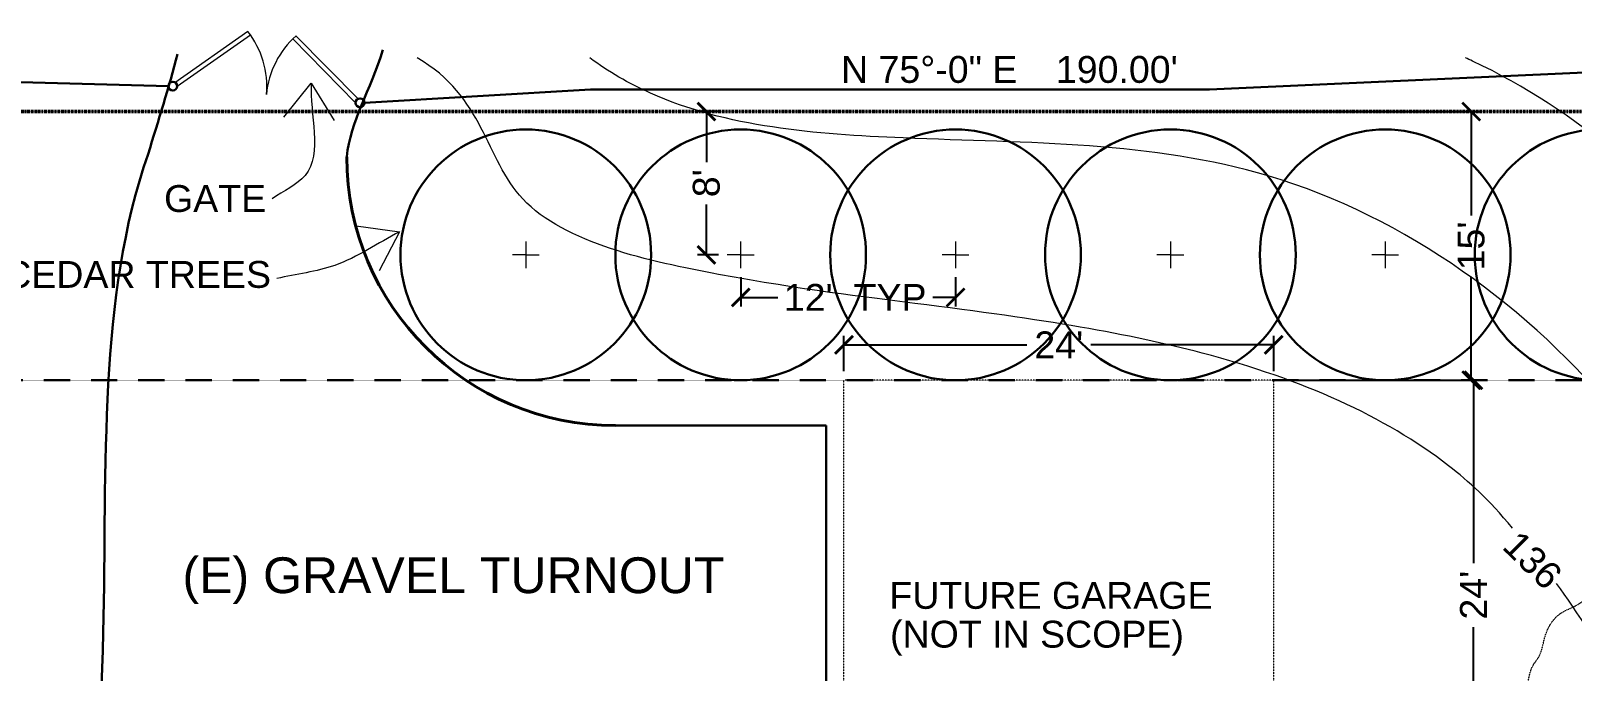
# Model space of a CAD drawing. Header units: inches. Extents: x -54 to 15382, y 469 to 41738.
# Drawn here: x 7373 to 8406, y 11952 to 12381 of the extents above; entities that cross this region are included whole.
import ezdxf

# ---------------------------------------------------------------- set-up
doc = ezdxf.new("R2010")
doc.units = ezdxf.units.IN
doc.header["$MEASUREMENT"] = 0
for name, pattern in [('DASHED2', [0.375, 0.25, -0.125]), ('HIDDEN2', [0.1875, 0.125, -0.0625]), ('PHANTOM2', [1.25, 0.625, -0.125, 0.125, -0.125, 0.125, -0.125])]:
    doc.linetypes.add(name, pattern=pattern)
doc.layers.get('0').update_dxf_attribs({"lineweight": 9})
for name, color, linetype, lineweight in [('1', 7, 'Continuous', 9), ('2', 7, 'Continuous', 18), ('3', 7, 'Continuous', 30), ('4', 7, 'Continuous', 40), ('5', 7, 'Continuous', 50), ('A-DIMSx', 7, 'Continuous', 9), ('A-TEXT', 7, 'Continuous', 18), ('A-TEXTx', 7, 'Continuous', 18), ('L-PLNT', 7, 'Continuous', 18)]:
    doc.layers.add(name, color=color, linetype=linetype, lineweight=lineweight)
doc.styles.get("Standard").update_dxf_attribs({"font": 'arial.ttf'})
doc.linetypes.add('FENCELINE2', pattern='A,0.25,-0.1,[132,ltypeshp.shx,S=0.1,R=0,X=-0.1,Y=0],-0.1,1', length=1.45)
doc.dimstyles.get("Standard").update_dxf_attribs({"dimtxt": 3, "dimasz": 2, "dimexe": 0.03125, "dimexo": 0.0625, "dimgap": 0.03125, "dimtad": 0, "dimtoh": 1, "dimdec": 4, "dimlfac": 0.99985, "dimzin": 0, "dimdsep": 46, "dimlunit": 4, "dimtxsty": 'Standard', "dimblk": 'ARCHTICK', "dimblk1": 'ARCHTICK', "dimblk2": 'ARCHTICK', "dimcen": 0.09, "dimclrt": 256, "dimadec": 0, "dimazin": 0, "dimtfac": 1, "dimtdec": 4, "dimtofl": 0, "dimtmove": 0, "dimatfit": 3, "dimfxl": 1, "dimtolj": 1, "dimtzin": 0, "dimarcsym": 0})

# ---------------------------------------------------------------- blocks, each defined once
blk = doc.blocks.new('_ArchTick')
at = {"color": 0, "linetype": 'ByBlock', "lineweight": 0, "const_width": 0.15}
blk.add_lwpolyline([(-0.5, -0.5), (0.5, 0.5)], dxfattribs=at)
blk = doc.blocks.new('*D312')
at = {"layer": 'A-DIMSx', "color": 0, "lineweight": -2, "ltscale": 0.1}
for p, q in [((8212.2, 12146.5), (8346.1, 12146.5)), ((8340.1, 12146.5), (8340.1, 12023.9)), ((8340.1, 11858.5), (8340.1, 11981.1)), ((8212.2, 11858.5), (8346.1, 11858.5))]:
    blk.add_line(p, q, dxfattribs=at)
at = {"layer": 'A-DIMSx', "color": 0, "lineweight": -2, "xscale": 12, "yscale": 12, "zscale": 12}
for p, rotation in [((8340.1, 12146.5), 90), ((8340.1, 11858.5), 270)]:
    blk.add_blockref('_ArchTick', p, dxfattribs=dict(at, rotation=rotation))
at = {"layer": 'A-DIMSx', "ltscale": 0.25, "insert": (8340.1, 12002.5), "char_height": 18, "attachment_point": 5, "rotation": 90}
blk.add_mtext("\\A1;24'", dxfattribs=at)
blk = doc.blocks.new('*D313')
at = {"layer": 'A-DIMSx', "color": 0, "lineweight": -2, "ltscale": 0.1}
for p, q in [((8128, 12326.5), (8344.6, 12326.5)), ((8338.6, 12326.5), (8338.6, 12256.9)), ((8338.6, 12146.5), (8338.6, 12216.1)), ((8212.2, 12146.5), (8344.6, 12146.5))]:
    blk.add_line(p, q, dxfattribs=at)
at = {"layer": 'A-DIMSx', "color": 0, "lineweight": -2, "xscale": 12, "yscale": 12, "zscale": 12}
for p, rotation in [((8338.6, 12326.5), 90), ((8338.6, 12146.5), 270)]:
    blk.add_blockref('_ArchTick', p, dxfattribs=dict(at, rotation=rotation))
at = {"layer": 'A-DIMSx', "ltscale": 0.25, "insert": (8338.6, 12236.5), "char_height": 18, "attachment_point": 5, "rotation": 90}
blk.add_mtext("\\A1;15'", dxfattribs=at)
blk = doc.blocks.new('*D360')
at = {"layer": 'A-DIMSx', "color": 0, "lineweight": -2, "ltscale": 0.1}
for p, q in [((7918.2, 12152.5), (7918.2, 12176.2)), ((7918.2, 12170.2), (8040.8, 12170.2)), ((8206.2, 12170.2), (8083.6, 12170.2)), ((8206.2, 12152.5), (8206.2, 12176.2))]:
    blk.add_line(p, q, dxfattribs=at)
at = {"layer": 'A-DIMSx', "color": 0, "lineweight": -2, "xscale": 12, "yscale": 12, "zscale": 12, "rotation": 180}
blk.add_blockref('_ArchTick', (7918.2, 12170.2), dxfattribs=at)
at = {"layer": 'A-DIMSx', "color": 0, "lineweight": -2, "xscale": 12, "yscale": 12, "zscale": 12}
blk.add_blockref('_ArchTick', (8206.2, 12170.2), dxfattribs=at)
at = {"layer": 'A-DIMSx', "ltscale": 0.25, "insert": (8062.2, 12170.2), "char_height": 18, "attachment_point": 5}
blk.add_mtext("\\A1;24'", dxfattribs=at)
blk = doc.blocks.new('*D361')
at = {"layer": 'A-DIMSx', "color": 0, "lineweight": -2, "ltscale": 0.1}
for p, q in [((7849, 12215.5), (7849, 12196)), ((7993, 12215.5), (7993, 12196)), ((7849, 12202), (7873.8, 12202)), ((7993, 12202), (7977.7, 12202))]:
    blk.add_line(p, q, dxfattribs=at)
at = {"layer": 'A-DIMSx', "color": 0, "lineweight": -2, "xscale": 12, "yscale": 12, "zscale": 12, "rotation": 180}
blk.add_blockref('_ArchTick', (7849, 12202), dxfattribs=at)
at = {"layer": 'A-DIMSx', "color": 0, "lineweight": -2, "xscale": 12, "yscale": 12, "zscale": 12}
blk.add_blockref('_ArchTick', (7993, 12202), dxfattribs=at)
at = {"layer": 'A-DIMSx', "ltscale": 0.25, "insert": (7925.7, 12202), "char_height": 18, "attachment_point": 5}
blk.add_mtext("\\A1;12'  TYP", dxfattribs=at)
blk = doc.blocks.new('*D362')
at = {"layer": 'A-DIMSx', "color": 0, "lineweight": -2, "ltscale": 0.1}
for p, q in [((7834, 12326.5), (7820, 12326.5)), ((7826, 12326.5), (7826, 12292.7)), ((7826, 12230.5), (7826, 12264.3)), ((7834, 12230.5), (7820, 12230.5))]:
    blk.add_line(p, q, dxfattribs=at)
at = {"layer": 'A-DIMSx', "color": 0, "lineweight": -2, "xscale": 12, "yscale": 12, "zscale": 12}
for p, rotation in [((7826, 12326.5), 90), ((7826, 12230.5), 270)]:
    blk.add_blockref('_ArchTick', p, dxfattribs=dict(at, rotation=rotation))
at = {"layer": 'A-DIMSx', "ltscale": 0.25, "insert": (7826, 12278.5), "char_height": 18, "attachment_point": 5, "rotation": 90}
blk.add_mtext("\\A1;8'", dxfattribs=at)

msp = doc.modelspace()

# ---------------------------------------------------------------- linework, layer by layer
at = {"layer": '1', "ltscale": 0.25}
for p, q in [((7518.7319788, 12380.2105887), (7469.633329, 12345.7240321)), ((7520.4563066, 12377.7556562), (7471.3576568, 12343.2690996)), ((7550.8958373, 12377.3000661), (7593.0062106, 12334.5599625)), ((7548.7588321, 12375.1945474), (7590.8692054, 12332.4544438))]:
    msp.add_line(p, q, dxfattribs=at)
for centre, start, end in [((7471.3576568, 12343.2690996), 354.9160571135, 37.9499268691), ((7590.8692054, 12332.4544438), 131.7087947449, 174.7426645005)]:
    msp.add_arc(centre, 60, start, end, dxfattribs=at)
at = {"layer": '1', "ltscale": 0.1}
for points, knots in [([(8366.3277039, 12047.4207813), (8349.8959429, 12066.9891232), (8297.9663152, 12114.5749155), (8186.3829329, 12164.4946802), (8031.3453444, 12190.8318411), (7859.7441931, 12210.4989519), (7677.937861, 12249.7230314), (7677.1379251, 12336.6600657), (7632.0523375, 12362.5008975)], [165.8591936237, 165.8591936237, 165.8591936237, 165.8591936237, 247.5844803647, 501.9370669107, 686.105367637, 758.7076007654, 816.9907112219, 870.4517485868, 870.4517485868, 870.4517485868, 870.4517485868]), ([(8438.5950704, 12120.9324574), (8378.8479626, 12194.9120193), (8222.930734, 12307.9069964), (7984.1571585, 12304.4539408), (7822.5104238, 12317.3780324), (7760.1836929, 12353.2498029), (7747.8049853, 12362.5008975)], [343.4733793317, 343.4733793317, 343.4733793317, 343.4733793317, 634.2903649742, 880.312311174, 1052.4087822108, 1101.2924341193, 1101.2924341193, 1101.2924341193, 1101.2924341193]), ([(8528.9508259, 12182.655226), (8513.460478, 12205.6935737), (8479.7707006, 12266.0930567), (8408.1922338, 12328.7958954), (8336.321731, 12361.7827841), (8334.7294586, 12362.5008975)], [353.76617131, 353.76617131, 353.76617131, 353.76617131, 384.6410889827, 616.391739887, 621.6286824066, 621.6286824066, 621.6286824066, 621.6286824066])]:
    msp.add_open_spline(points, degree=3, knots=knots, dxfattribs=at)
msp.add_open_spline([(8510.0882437, 11767.144225), (8469.4500271, 11901.7210813), (8421.79914, 11974.6083546), (8395.8455101, 12010.2499825)], degree=3, dxfattribs=at)
at = {"layer": '2', "linetype": 'DASHED2', "ltscale": 0.25}
for p, q in [((8206.2064386, 12146.5008975), (7918.2064386, 12146.5008975)), ((7918.2064386, 11510.5008975), (7918.2064386, 12146.5008975)), ((8206.2064386, 11498.5008975), (8206.2064386, 12146.5008975))]:
    msp.add_line(p, q, dxfattribs=at)
at = {"layer": '2', "linetype": 'HIDDEN2', "ltscale": 0.005}
msp.add_open_spline([(8409.2431805, 11884.1711256), (8408.3415495, 11884.7039502), (8405.3342619, 11886.4811259), (8396.9711552, 11887.3738437), (8395.2495193, 11899.2921213), (8392.0643535, 11908.268743), (8384.3056558, 11912.2294595), (8384.9025642, 11918.4191742), (8385.9073937, 11924.5487001), (8374.9240203, 11930.0735354), (8376.1899078, 11944.8234775), (8379.6038054, 11955.577722), (8385.9950163, 11962.836857), (8387.0908691, 11975.9750971), (8395.6166815, 11990.675738), (8412.8919872, 11996.0130122), (8424.8878912, 12010.3860065), (8444.6094775, 12014.3199134), (8460.6169289, 12005.4304804), (8480.3711556, 12013.6231747), (8485.5058219, 11994.9596604), (8504.0112009, 11996.9309237), (8506.1443727, 11976.4824247), (8521.4063703, 11966.8940242), (8527.5986013, 11952.6103385), (8524.3287349, 11938.4391461), (8516.2809513, 11924.1287814), (8505.3768212, 11911.4199786), (8511.3139812, 11892.5977121), (8499.6740546, 11890.9711825), (8494.4826639, 11883.4975275), (8485.873173, 11876.3203947), (8480.5581924, 11879.3010936), (8476.0277255, 11879.4055564), (8477.8125958, 11872.2060475), (8467.820175, 11874.2988161), (8460.6652123, 11875.0273285), (8454.8090936, 11867.1699116), (8443.6865661, 11867.9847934), (8437.6359776, 11874.8927886), (8431.0051569, 11873.2404897), (8424.8894549, 11875.5861534), (8414.6831198, 11874.1829881), (8416.2206088, 11885.8797637), (8410.6576896, 11883.4296093), (8409.1600856, 11884.2128891), (8409.1188511, 11884.2344557)], degree=3, knots=[0, 0, 0, 0, 3.1553790137, 10.5244076921, 22.3474095649, 33.6736313234, 38.662054522, 45.9408073797, 50.0172184912, 55.945467806, 77.2431375416, 85.3117667487, 90.2953802355, 105.5009609513, 123.4974048376, 137.23344123, 157.5121624871, 178.0889487975, 190.7442590928, 211.6370137145, 225.211557352, 234.0754977603, 258.6612192331, 268.9113549411, 287.8518600256, 300.2353518622, 311.3786143265, 337.090515851, 348.6903647688, 354.9310609613, 366.431400397, 377.0525509412, 382.3354847779, 384.6311187754, 387.9322772796, 397.4358386611, 403.2747462806, 410.2789791169, 423.3839533172, 430.4158491086, 435.4008059295, 441.8844378894, 451.0369532606, 458.1033157, 463.031390038, 463.1709195083, 463.1709195083, 463.1709195083, 463.1709195083], dxfattribs=at)
at = {"layer": '3', "ltscale": 0.25}
for p, q in [((7906.2064386, 12116.0934256), (7764.9564386, 12116.0934256)), ((7906.2064386, 11876.0934256), (7906.2064386, 12116.0934256))]:
    msp.add_line(p, q, dxfattribs=at)
at = {"layer": '3', "linetype": 'FENCELINE2', "ltscale": 0.3, "flags": 128}
for points in [[(7596.8737673, 12332.3694357), (7748.2473789, 12341.3478431), (8163.1766462, 12341.3478431), (8685.5683797, 12364.9342443), (9243.0576201, 12355.2816795), (9268.3687899, 12380.5928494)], [(7465.369459, 12343.534945), (6730.2250199, 12363.4801876)]]:
    msp.add_lwpolyline(points, dxfattribs=at)
at = {"layer": '3', "linetype": 'DASHED2', "ltscale": 0.5}
msp.add_lwpolyline([(7102.0032097, 12146.5008975), (9142.0032097, 12146.5008975)], dxfattribs=at)
at = {"layer": '3', "ltscale": 0.25}
for centre, radius in [((7468.369459, 12343.534945), 3), ((7593.8737673, 12332.3694357), 3), ((7704.9564386, 12230.5008975), 84), ((7848.9564386, 12230.5008975), 84), ((7992.9564386, 12230.5008975), 84), ((8136.9564386, 12230.5008975), 84), ((8280.9564386, 12230.5008975), 84), ((8424.9564386, 12230.5008975), 84)]:
    msp.add_circle(centre, radius, dxfattribs=at)
msp.add_arc((7764.9564386, 12296.0934256), 180, 180, 270, dxfattribs=at)
for points in [[(7584.9564386, 12296.0934256), (7587.3684027, 12320.0814321), (7600.8728162, 12340.6504751), (7609.1342206, 12367.8017798)], [(7451.7792575, 12298.0667369), (7458.7132062, 12320.361875), (7465.6471548, 12342.6570131), (7471.5403096, 12365.0477201)]]:
    msp.add_open_spline(points, degree=3, dxfattribs=at)
msp.add_open_spline([(7396.5639262, 11602.3787864), (7405.2505693, 11725.2521309), (7431.0383417, 11962.8792862), (7418.2406906, 12202.0343388), (7451.7792575, 12298.0667369)], degree=3, knots=[550.3339160082, 550.3339160082, 550.3339160082, 550.3339160082, 912.2977371892, 1234.1329045813, 1234.1329045813, 1234.1329045813, 1234.1329045813], dxfattribs=at)
at = {"layer": '4', "ltscale": 0.25}
msp.add_arc((7764.9564386, 12296.0934256), 180, 180, 270, dxfattribs=at)
at = {"layer": '5', "linetype": 'PHANTOM2', "ltscale": 0.5, "flags": 128}
msp.add_lwpolyline([(6988.0032097, 12326.5008975), (9256.0032097, 12326.5008975)], dxfattribs=at)
at = {"layer": 'L-PLNT', "ltscale": 0.1}
for p, q in [((7704.9564386, 12239.5008975), (7704.9564386, 12221.5008975)), ((7848.9564386, 12239.5008975), (7848.9564386, 12221.5008975)), ((7992.9564386, 12239.5008975), (7992.9564386, 12221.5008975)), ((8136.9564386, 12239.5008975), (8136.9564386, 12221.5008975)), ((8280.9564386, 12239.5008975), (8280.9564386, 12221.5008975)), ((7704.9564386, 12230.5008975), (7695.9564386, 12230.5008975)), ((7704.9564386, 12230.5008975), (7713.9564386, 12230.5008975)), ((7848.9564386, 12230.5008975), (7839.9564386, 12230.5008975)), ((7848.9564386, 12230.5008975), (7857.9564386, 12230.5008975)), ((7992.9564386, 12230.5008975), (7983.9564386, 12230.5008975)), ((7992.9564386, 12230.5008975), (8001.9564386, 12230.5008975)), ((8136.9564386, 12230.5008975), (8127.9564386, 12230.5008975)), ((8136.9564386, 12230.5008975), (8145.9564386, 12230.5008975)), ((8280.9564386, 12230.5008975), (8271.9564386, 12230.5008975)), ((8280.9564386, 12230.5008975), (8289.9564386, 12230.5008975))]:
    msp.add_line(p, q, dxfattribs=at)

# ---------------------------------------------------------------- texts
at = {"layer": 'A-TEXT', "ltscale": 0.25}
for s, insert, char_height, width, attachment_point in [('{N 75°-0" E^I190.00\' }', (7916.2340136, 12354.6093685), 18, 913.452249451, 4), ('{(E) GRAVEL TURNOUT}', (7838.0235944, 12012.2334195), 24, 443.678220184, 6), ('{(NOT IN SCOPE)}', (7949.0917014, 11973.6473987), 18, 341.509905067, 4)]:
    msp.add_mtext(s, dxfattribs=dict(at, insert=insert, char_height=char_height, width=width, attachment_point=attachment_point))
at = {"layer": 'A-TEXT', "ltscale": 0.25, "char_height": 18, "attachment_point": 6}
for s, insert in [('{GATE}', (7530.9442906, 12268.1108948)), ('{(N) CEDAR TREES}', (7534.1754503, 12214.6862199))]:
    msp.add_mtext(s, dxfattribs=dict(at, insert=insert))
at = {"layer": 'A-TEXT', "ltscale": 0.1, "insert": (8371.1317154, 12047.1403312), "char_height": 18, "attachment_point": 1, "rotation": 315.5423623323}
msp.add_mtext('{136}', dxfattribs=at)
at = {"layer": 'A-TEXT', "ltscale": 0.5, "insert": (7948.6512238, 12011.3571295), "char_height": 18, "width": 265.120721065, "attachment_point": 1}
msp.add_mtext('{FUTURE GARAGE}', dxfattribs=at)

# ---------------------------------------------------------------- dimensions: what is measured, and where the dimension line sits
at = {"layer": 'A-DIMSx', "ltscale": 0.1}
for base, p1, p2, picture, middle in [((7826.0459103, 12326.5008975), (7839.9564386, 12230.5008975), (7839.9564386, 12326.5008975), '*D362', (7826.0459103, 12278.5008975)), ((8338.6084933, 12326.5008975), (8206.2064386, 12146.5008975), (8122.0032097, 12326.5008975), '*D313', (8338.6084933, 12236.5008975)), ((8340.0853357, 12146.5008975), (8206.2064386, 11858.5008975), (8206.2064386, 12146.5008975), '*D312', (8340.0853357, 12002.5008975))]:
    dim = msp.add_linear_dim(base=base, p1=p1, p2=p2, angle=90, dimstyle='Standard', override={"dimtxt": 18, "dimasz": 12, "dimexe": 6, "dimexo": 6, "dimgap": 6, "dimlfac": -47.9928}, dxfattribs=at)
    dim.commit()
    dim.dimension.update_dxf_attribs({"geometry": picture, "text_midpoint": middle})
dim = msp.add_linear_dim(base=(7992.9564386, 12202.028283), p1=(7848.9564386, 12221.5008975), p2=(7992.9564386, 12221.5008975), text="12'  TYP", dimstyle='Standard', override={"dimtxt": 18, "dimasz": 12, "dimexe": 6, "dimexo": 6, "dimgap": 6, "dimlfac": -47.9928}, dxfattribs=at)
dim.commit()
dim.dimension.update_dxf_attribs({"geometry": '*D361', "text_midpoint": (7925.7299405, 12202.028283), "dimtype": 160})
dim = msp.add_linear_dim(base=(8206.2064386, 12170.1654337), p1=(7918.2064386, 12146.5008975), p2=(8206.2064386, 12146.5008975), dimstyle='Standard', override={"dimtxt": 18, "dimasz": 12, "dimexe": 6, "dimexo": 6, "dimgap": 6, "dimlfac": -47.9928}, dxfattribs=at)
dim.commit()
dim.dimension.update_dxf_attribs({"geometry": '*D360', "text_midpoint": (8062.2064386, 12170.1654337)})

# ---------------------------------------------------------------- leaders
at = {"layer": 'A-TEXTx', "path_type": 1, "annotation_type": 0, "has_hookline": 1, "hookline_direction": 1}
for points, text_width in [([(7561.1959466, 12345.5183066), (7557.0970316, 12283.7604288), (7534.9442906, 12268.1108948)], 65.7748977), ([(7620.2670549, 12245.9204914), (7576.8768814, 12223.4477676), (7538.1754503, 12214.6862199)], 217.9031378)]:
    msp.add_leader(points, dimstyle='Standard', override={"dimasz": 24, "dimgap": 4, "dimldrblk": 'Open90', "dimlwd": -1}, dxfattribs=dict(at, text_width=text_width))

doc.saveas('drawing.dxf')
